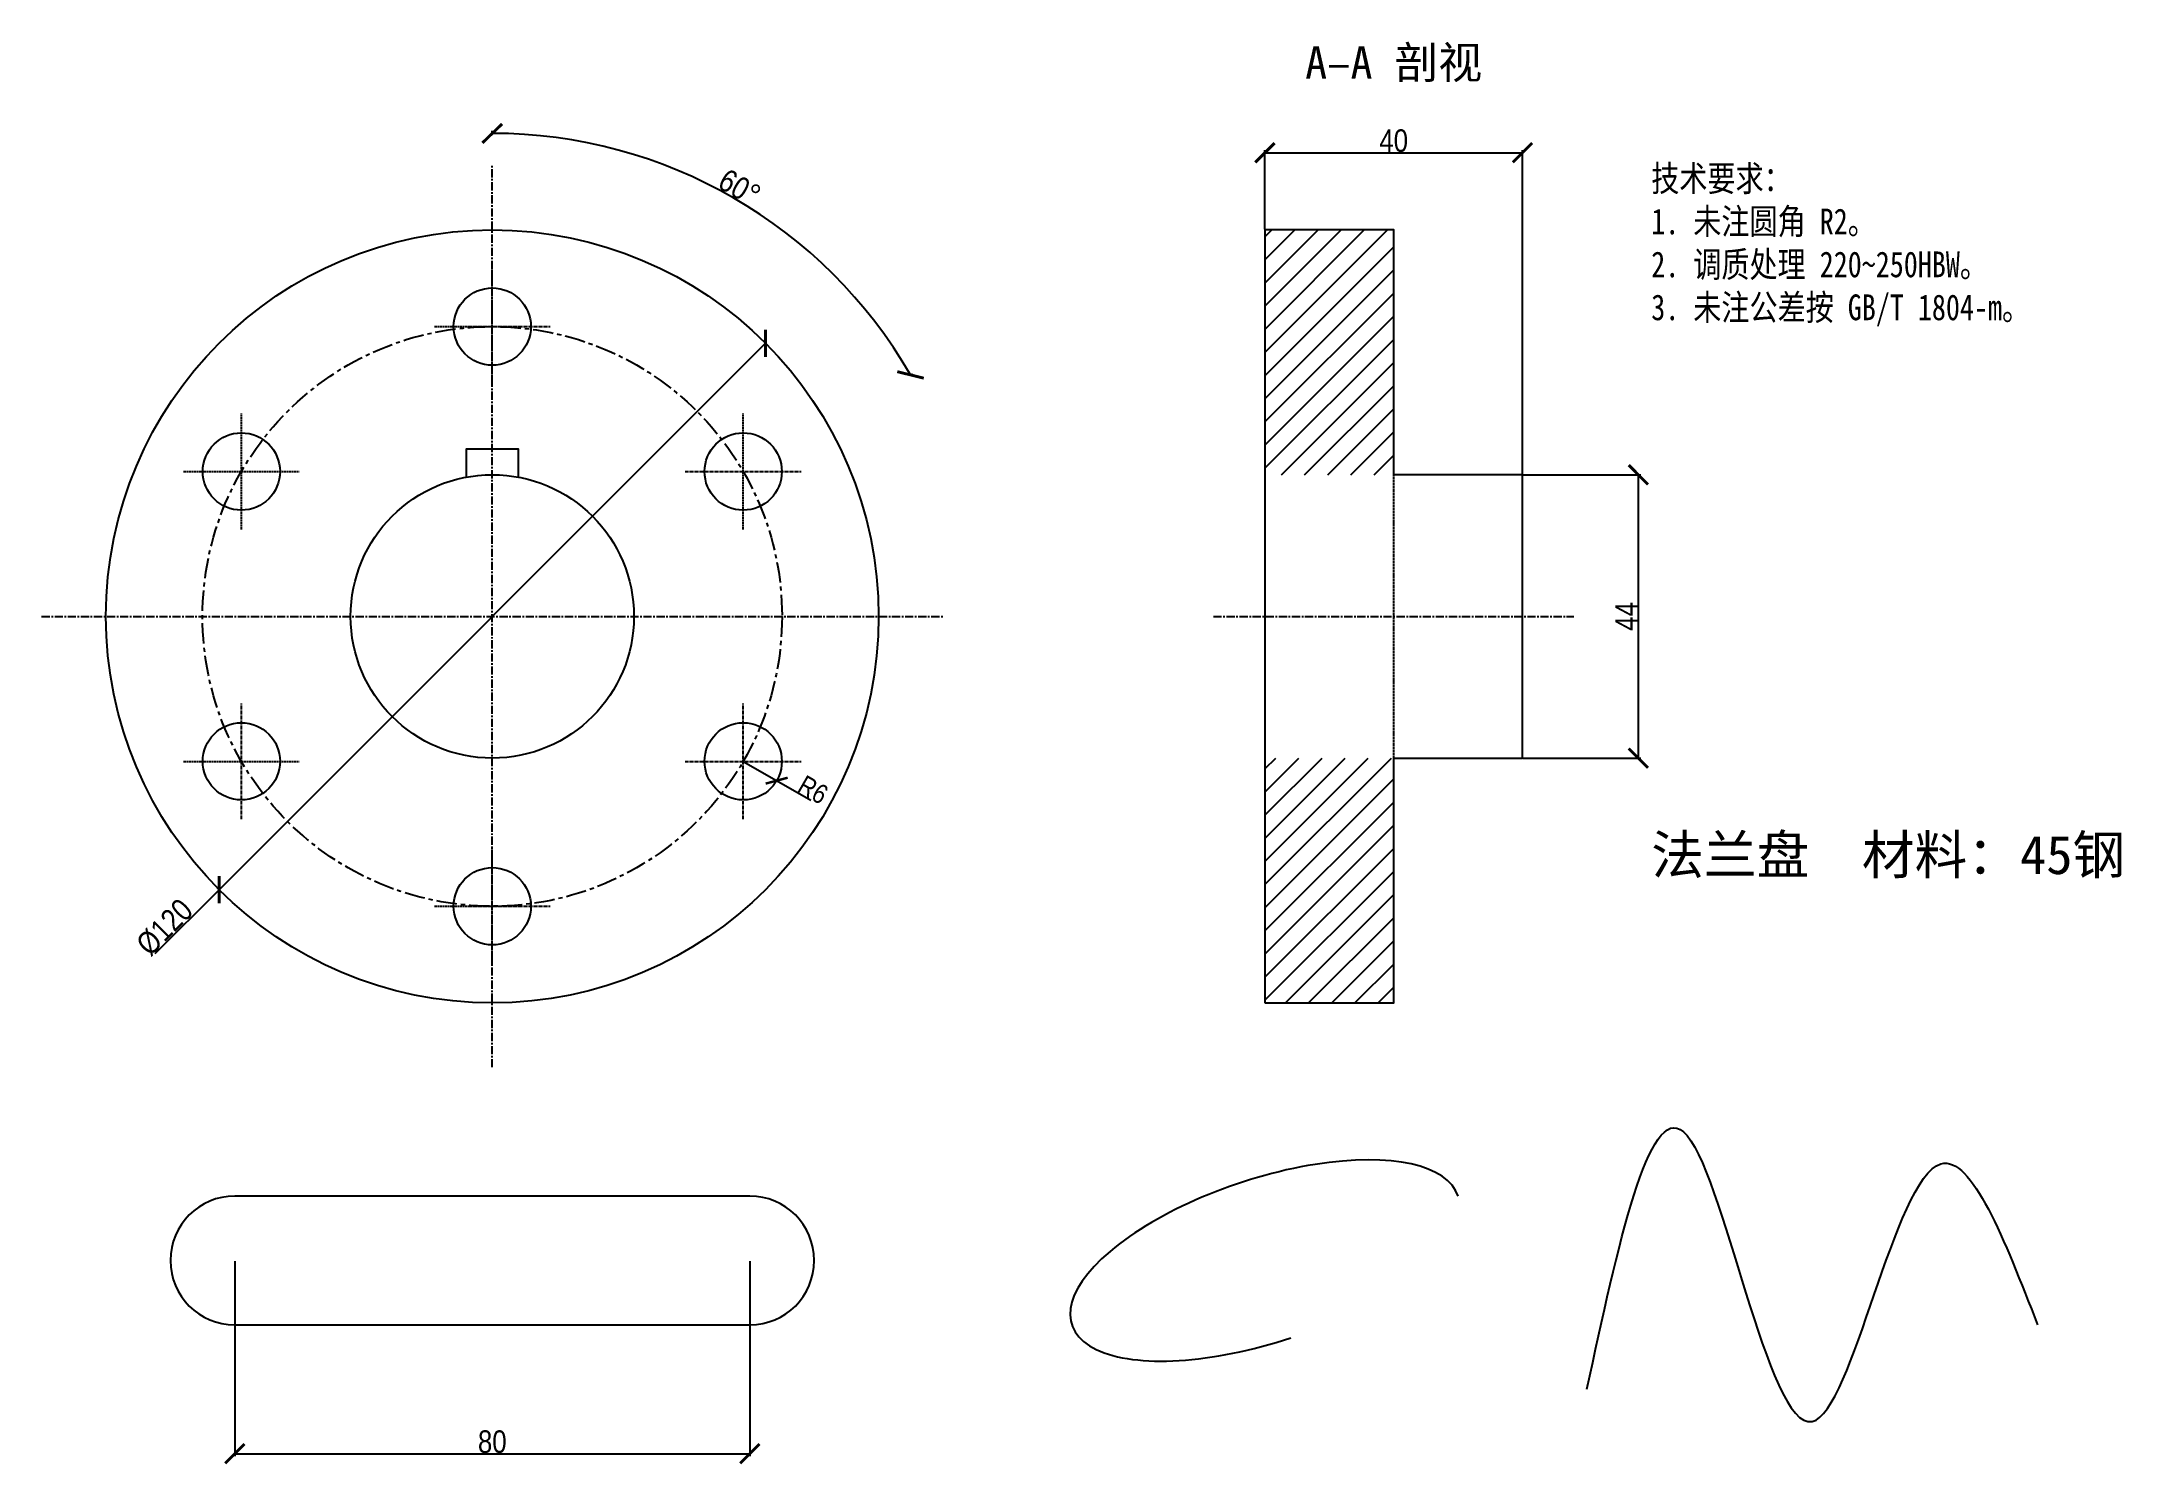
# Model space of a CAD drawing. Header units: millimetres. Extents: x -70 to 253, y -132 to 89.
import ezdxf
from ezdxf.enums import TextEntityAlignment as Align

# ---------------------------------------------------------------- set-up
doc = ezdxf.new("R2010")
doc.units = ezdxf.units.MM
doc.linetypes.add('CENTER', pattern=[5.08, 3.175, -0.635, 0.635, -0.635])
doc.linetypes.add('DASHED', pattern=[1.524, 1.27, -0.254])
for name, color, linetype in [('中心线', 1, 'CENTER'), ('剖面线', 8, 'Continuous'), ('尺寸', 3, 'Continuous'), ('文字', 2, 'Continuous'), ('虚线', 6, 'DASHED'), ('轮廓线', 7, 'Continuous')]:
    doc.layers.add(name, color=color, linetype=linetype)
doc.styles.add('OpenSansCondensed-Light', font='OpenSansCondensed-Light.ttf')
doc.styles.add('中文', font='simsun.ttc', dxfattribs={"width": 0.8})
doc.dimstyles.new('EZDXF', dxfattribs={"dimtxt": 0.25, "dimasz": 0.175, "dimexe": 0.375, "dimexo": 0.125, "dimgap": 0.1, "dimtad": 1, "dimlfac": 100, "dimzin": 12, "dimdsep": 46, "dimtxsty": 'OpenSansCondensed-Light', "dimblk": 'ARCHTICK', "dimcen": 2.5, "dimazin": 3, "dimtfac": 0.5, "dimtmove": 2, "dimatfit": 3})

# ---------------------------------------------------------------- blocks, each defined once
blk = doc.blocks.new('_ARCHTICK')
at = {"color": 0, "linetype": 'BYBLOCK', "const_width": 0.15}
blk.add_lwpolyline([(-0.5, -0.5), (0.5, 0.5)], dxfattribs=at)

msp = doc.modelspace()

# ---------------------------------------------------------------- hatches: boundary and pattern name
at = {"layer": '剖面线'}
h = msp.add_hatch(dxfattribs=at)
h.set_pattern_fill('ANSI31', scale=0.8)
h.paths.add_polyline_path([(120, 22), (140, 22), (140, 60), (120, 60)])
h = msp.add_hatch(dxfattribs=at)
h.set_pattern_fill('ANSI31', scale=0.8)
h.paths.add_polyline_path([(120, -60), (140, -60), (140, -22), (120, -22)])

# ---------------------------------------------------------------- linework, layer by layer
at = {"layer": '中心线', "ltscale": 0.4}
for p, q in [((0, -70), (0, 70)), ((-70, 0), (70, 0)), ((112, 0), (168, 0))]:
    msp.add_line(p, q, dxfattribs=at)
at = {"layer": '中心线', "ltscale": 0.15}
for p, q in [((0, 36), (0, 54)), ((-9, 45), (9, 45)), ((-38.971, 13.5), (-38.971, 31.5)), ((38.971, 13.5), (38.971, 31.5)), ((-47.971, 22.5), (-29.971, 22.5)), ((29.971, 22.5), (47.971, 22.5)), ((-38.971, -31.5), (-38.971, -13.5)), ((38.971, -31.5), (38.971, -13.5)), ((-47.971, -22.5), (-29.971, -22.5)), ((29.971, -22.5), (47.971, -22.5)), ((0, -54), (0, -36)), ((-9, -45), (9, -45))]:
    msp.add_line(p, q, dxfattribs=at)
at = {"layer": '中心线'}
msp.add_circle((0, 0), 45, dxfattribs=at)
at = {"layer": '虚线', "ltscale": 0.3}
msp.add_line((140, -22), (140, 22), dxfattribs=at)
at = {"layer": '轮廓线'}
msp.add_lwpolyline([(120, -60), (140, -60), (140, -22), (160, -22), (160, 22), (140, 22), (140, 60), (120, 60)], close=True, dxfattribs=at)
msp.add_lwpolyline([(-4, 21.6), (-4, 26), (4, 26), (4, 21.6)], dxfattribs=at)
msp.add_lwpolyline([(-40, -110), (40, -110, 1), (40, -90), (-40, -90, 1)], format="xyb", close=True, dxfattribs=at)
for centre, radius in [((0, 0), 60), ((0, 45), 6), ((-38.971, 22.5), 6), ((38.971, 22.5), 6), ((0, 0), 22), ((-38.971, -22.5), 6), ((38.971, -22.5), 6), ((0, -45), 6)]:
    msp.add_circle(centre, radius, dxfattribs=at)
msp.add_ellipse((120, -100), major_axis=(30, 10), ratio=0.4, start_param=0, end_param=4.712389, dxfattribs=at)
msp.add_spline([(170, -120), (185, -80), (205, -125), (225, -85), (240, -110)], degree=3, dxfattribs=at)

# ---------------------------------------------------------------- texts
at = {"layer": '文字', "style": '中文'}
msp.add_text('A–A 剖视', height=5, dxfattribs=at).set_placement((140, 82), align=Align.BOTTOM_CENTER)
msp.add_text('法兰盘  材料：45钢', height=6, dxfattribs=at).set_placement((180, -40))
at = {"layer": '文字', "insert": (180, 70), "char_height": 4, "width": 90, "attachment_point": 1, "style": '中文'}
msp.add_mtext('技术要求：\\P1. 未注圆角 R2。\\P2. 调质处理 220~250HBW。\\P3. 未注公差按 GB/T 1804-m。', dxfattribs=at)

# ---------------------------------------------------------------- dimensions: what is measured, and where the dimension line sits
at = {"layer": '尺寸'}
msp.add_angular_dim_3p(base=(37.5, 64.952), center=(0, 0), p1=(64.952, 37.5), p2=(0, 75), dimstyle='EZDXF', override={"dimtxt": 3.5, "dimasz": 3, "dimlfac": 1}, dxfattribs=at).render()
for base, p1, p2 in [((120, 72), (120, 60), (160, 22)), ((-40, -130), (-40, -100), (40, -100))]:
    msp.add_linear_dim(base=base, p1=p1, p2=p2, dimstyle='EZDXF', override={"dimtxt": 3.5, "dimasz": 3, "dimlfac": 1}, dxfattribs=at).render()
msp.add_diameter_dim_2p(p1=(42.426, 42.426), p2=(-42.426, -42.426), dimstyle='EZDXF', override={"dimtxt": 3.5, "dimasz": 3, "dimlfac": 1}, dxfattribs=at).render()
msp.add_linear_dim(base=(178, -22), p1=(160, -22), p2=(160, 22), angle=90, dimstyle='EZDXF', override={"dimtxt": 3.5, "dimasz": 3, "dimlfac": 1}, dxfattribs=at).render()
msp.add_radius_dim(center=(38.971, -22.5), mpoint=(44.167, -25.5), dimstyle='EZDXF', override={"dimtxt": 3, "dimasz": 2.5, "dimlfac": 1}, dxfattribs=at).render()

doc.saveas('drawing.dxf')
